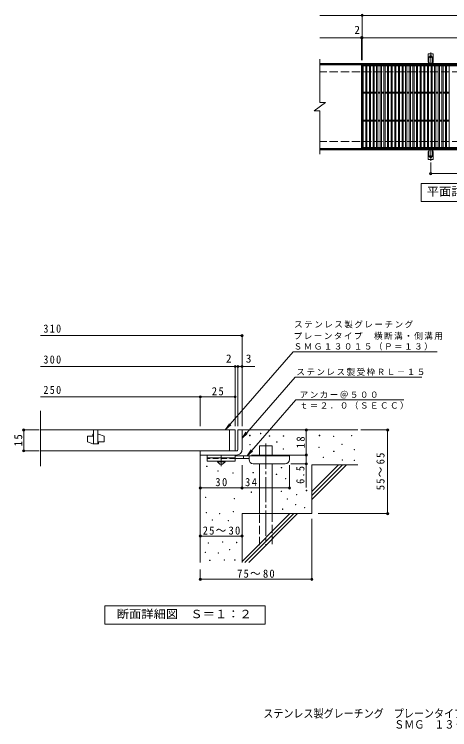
# Model space of a CAD drawing. Units: millimetres, scale not verified, with parts at other scales. Extents: x -1744 to 1629, y -1367 to 1226.
# Drawn here: x -1744 to -182, y -1367 to 1196 of the extents above; entities that cross this region are included whole.
import ezdxf
from ezdxf.enums import TextEntityAlignment as Align

# ---------------------------------------------------------------- set-up
doc = ezdxf.new("R2010")
doc.units = ezdxf.units.MM
doc.header["$LTSCALE"] = 10
doc.header["$PDMODE"] = 32
doc.header["$PDSIZE"] = 8
for name, pattern in [('CHAIN1', [8, 5, -1, 1, -1]), ('CHAIN2', [12, 9, -1, 1, -1]), ('DASHED2', [3, 2, -1]), ('DASHED3', [4, 3, -1])]:
    doc.linetypes.add(name, pattern=pattern)
for name, color, linetype, lineweight in [('C-1', 2, 'Continuous', 9), ('C-2', 3, 'Continuous', 9), ('C-4', 7, 'Continuous', 9), ('C-5', 7, 'Continuous', 9), ('C-A', 3, 'Continuous', 9), ('D-0', 7, 'Continuous', 9), ('D-1', 2, 'Continuous', 9), ('D-2', 3, 'Continuous', 9), ('D-4', 7, 'Continuous', 9), ('D-5', 7, 'Continuous', 9), ('D-6', 6, 'Continuous', 9), ('D-9', 4, 'Continuous', 9)]:
    doc.layers.add(name, color=color, linetype=linetype, lineweight=lineweight)
doc.layers.add('F-5_F-5ﾚｲﾔ', color=2, linetype='Continuous')
doc.styles.add('ＭＳ ゴシック', font='')
doc.styles.get('ＭＳ ゴシック').set_extended_font_data('MS Gothic')

msp = doc.modelspace()

# ---------------------------------------------------------------- linework, layer by layer
at = {"layer": 'C-1'}
for p, q in [((656.57, 1019.98), (-648.43, 1019.98)), ((656.57, 1016.98), (-648.43, 1016.98)), ((656.57, 712.98), (-648.43, 712.98)), ((656.57, 709.98), (-648.43, 709.98))]:
    msp.add_line(p, q, dxfattribs=at)
at = {"layer": 'C-1', "linetype": 'DASHED3'}
for p, q in [((656.57, 989.98), (-648.43, 989.98)), ((656.57, 739.98), (-648.43, 739.98))]:
    msp.add_line(p, q, dxfattribs=at)
at = {"layer": 'C-2'}
for p, q in [((-648.43, 1034.98), (-648.43, 879.98)), ((-498.43, 1014.98), (-648.43, 1014.98)), ((-498.43, 1014.98), (-498.43, 714.98)), ((-496.43, 1010.98), (495.57, 1010.98)), ((-492.43, 718.98), (-492.43, 1010.98)), ((-483.43, 718.98), (-483.43, 1010.98)), ((-479.43, 718.98), (-479.43, 1010.98)), ((-470.43, 718.98), (-470.43, 1010.98)), ((-466.43, 718.98), (-466.43, 1010.98)), ((-457.43, 718.98), (-457.43, 1010.98)), ((-453.43, 718.98), (-453.43, 1010.98)), ((-444.43, 718.98), (-444.43, 1010.98)), ((-440.43, 718.98), (-440.43, 1010.98)), ((-431.43, 718.98), (-431.43, 1010.98)), ((-427.43, 718.98), (-427.43, 1010.98)), ((-418.43, 718.98), (-418.43, 1010.98)), ((-414.43, 718.98), (-414.43, 1010.98)), ((-405.43, 718.98), (-405.43, 1010.98)), ((-401.43, 718.98), (-401.43, 1010.98)), ((-392.43, 718.98), (-392.43, 1010.98)), ((-388.43, 718.98), (-388.43, 1010.98)), ((-379.43, 718.98), (-379.43, 1010.98)), ((-375.43, 718.98), (-375.43, 1010.98)), ((-366.43, 718.98), (-366.43, 1010.98)), ((-362.43, 718.98), (-362.43, 1010.98)), ((-353.43, 718.98), (-353.43, 1010.98)), ((-349.43, 718.98), (-349.43, 1010.98)), ((-340.43, 718.98), (-340.43, 1010.98)), ((-336.43, 718.98), (-336.43, 1010.98)), ((-327.43, 718.98), (-327.43, 1010.98)), ((-323.43, 718.98), (-323.43, 1010.98)), ((-314.43, 718.98), (-314.43, 1010.98)), ((-310.43, 718.98), (-310.43, 1010.98)), ((-301.43, 718.98), (-301.43, 1010.98)), ((-297.43, 718.98), (-297.43, 1010.98)), ((-288.43, 718.98), (-288.43, 1010.98)), ((-284.43, 718.98), (-284.43, 1010.98)), ((-275.43, 718.98), (-275.43, 1010.98)), ((-271.43, 718.98), (-271.43, 1010.98)), ((-262.43, 718.98), (-262.43, 1010.98)), ((-258.43, 718.98), (-258.43, 1010.98)), ((-249.43, 718.98), (-249.43, 1010.98)), ((-245.43, 718.98), (-245.43, 1010.98)), ((-236.43, 718.98), (-236.43, 1010.98)), ((-232.43, 718.98), (-232.43, 1010.98)), ((-223.43, 718.98), (-223.43, 1010.98)), ((-219.43, 718.98), (-219.43, 1010.98)), ((-210.43, 718.98), (-210.43, 1010.98)), ((-206.43, 718.98), (-206.43, 1010.98)), ((-197.43, 718.98), (-197.43, 1010.98)), ((-193.43, 718.98), (-193.43, 1010.98)), ((-184.43, 718.98), (-184.43, 1010.98)), ((-492.43, 916.48), (-483.43, 916.48)), ((-492.43, 913.48), (-483.43, 913.48)), ((-479.43, 916.48), (-470.43, 916.48)), ((-479.43, 913.48), (-470.43, 913.48)), ((-466.43, 916.48), (-457.43, 916.48)), ((-466.43, 913.48), (-457.43, 913.48)), ((-453.43, 916.48), (-444.43, 916.48)), ((-453.43, 913.48), (-444.43, 913.48)), ((-440.43, 916.48), (-431.43, 916.48)), ((-440.43, 913.48), (-431.43, 913.48)), ((-427.43, 916.48), (-418.43, 916.48)), ((-427.43, 913.48), (-418.43, 913.48)), ((-414.43, 916.48), (-405.43, 916.48)), ((-414.43, 913.48), (-405.43, 913.48)), ((-401.43, 916.48), (-392.43, 916.48)), ((-401.43, 913.48), (-392.43, 913.48)), ((-388.43, 916.48), (-379.43, 916.48)), ((-388.43, 913.48), (-379.43, 913.48)), ((-375.43, 916.48), (-366.43, 916.48)), ((-375.43, 913.48), (-366.43, 913.48)), ((-362.43, 916.48), (-353.43, 916.48)), ((-362.43, 913.48), (-353.43, 913.48)), ((-349.43, 916.48), (-340.43, 916.48)), ((-349.43, 913.48), (-340.43, 913.48)), ((-336.43, 916.48), (-327.43, 916.48)), ((-336.43, 913.48), (-327.43, 913.48)), ((-323.43, 916.48), (-314.43, 916.48)), ((-323.43, 913.48), (-314.43, 913.48)), ((-310.43, 916.48), (-301.43, 916.48)), ((-310.43, 913.48), (-301.43, 913.48)), ((-297.43, 916.48), (-288.43, 916.48)), ((-297.43, 913.48), (-288.43, 913.48)), ((-284.43, 916.48), (-275.43, 916.48)), ((-284.43, 913.48), (-275.43, 913.48)), ((-271.43, 916.48), (-262.43, 916.48)), ((-271.43, 913.48), (-262.43, 913.48)), ((-258.43, 916.48), (-249.43, 916.48)), ((-258.43, 913.48), (-249.43, 913.48)), ((-245.43, 916.48), (-236.43, 916.48)), ((-245.43, 913.48), (-236.43, 913.48)), ((-232.43, 916.48), (-223.43, 916.48)), ((-232.43, 913.48), (-223.43, 913.48)), ((-219.43, 916.48), (-210.43, 916.48)), ((-219.43, 913.48), (-210.43, 913.48)), ((-206.43, 916.48), (-197.43, 916.48)), ((-206.43, 913.48), (-197.43, 913.48)), ((-193.43, 916.48), (-184.43, 916.48)), ((-193.43, 913.48), (-184.43, 913.48)), ((-668.43, 849.98), (-628.43, 879.98)), ((-648.43, 879.98), (-628.43, 879.98)), ((-668.43, 849.98), (-648.43, 849.98)), ((-648.43, 849.98), (-648.43, 694.98)), ((-492.43, 816.48), (-483.43, 816.48)), ((-492.43, 813.48), (-483.43, 813.48)), ((-479.43, 816.48), (-470.43, 816.48)), ((-479.43, 813.48), (-470.43, 813.48)), ((-466.43, 816.48), (-457.43, 816.48)), ((-466.43, 813.48), (-457.43, 813.48)), ((-453.43, 816.48), (-444.43, 816.48)), ((-453.43, 813.48), (-444.43, 813.48)), ((-440.43, 816.48), (-431.43, 816.48)), ((-440.43, 813.48), (-431.43, 813.48)), ((-427.43, 816.48), (-418.43, 816.48)), ((-427.43, 813.48), (-418.43, 813.48)), ((-414.43, 816.48), (-405.43, 816.48)), ((-414.43, 813.48), (-405.43, 813.48)), ((-401.43, 816.48), (-392.43, 816.48)), ((-401.43, 813.48), (-392.43, 813.48)), ((-388.43, 816.48), (-379.43, 816.48)), ((-388.43, 813.48), (-379.43, 813.48)), ((-375.43, 816.48), (-366.43, 816.48)), ((-375.43, 813.48), (-366.43, 813.48)), ((-362.43, 816.48), (-353.43, 816.48)), ((-362.43, 813.48), (-353.43, 813.48)), ((-349.43, 816.48), (-340.43, 816.48)), ((-349.43, 813.48), (-340.43, 813.48)), ((-336.43, 816.48), (-327.43, 816.48)), ((-336.43, 813.48), (-327.43, 813.48)), ((-323.43, 816.48), (-314.43, 816.48)), ((-323.43, 813.48), (-314.43, 813.48)), ((-310.43, 816.48), (-301.43, 816.48)), ((-310.43, 813.48), (-301.43, 813.48)), ((-297.43, 816.48), (-288.43, 816.48)), ((-297.43, 813.48), (-288.43, 813.48)), ((-284.43, 816.48), (-275.43, 816.48)), ((-284.43, 813.48), (-275.43, 813.48)), ((-271.43, 816.48), (-262.43, 816.48)), ((-271.43, 813.48), (-262.43, 813.48)), ((-258.43, 816.48), (-249.43, 816.48)), ((-258.43, 813.48), (-249.43, 813.48)), ((-245.43, 816.48), (-236.43, 816.48)), ((-245.43, 813.48), (-236.43, 813.48)), ((-232.43, 816.48), (-223.43, 816.48)), ((-232.43, 813.48), (-223.43, 813.48)), ((-219.43, 816.48), (-210.43, 816.48)), ((-219.43, 813.48), (-210.43, 813.48)), ((-206.43, 816.48), (-197.43, 816.48)), ((-206.43, 813.48), (-197.43, 813.48)), ((-193.43, 816.48), (-184.43, 816.48)), ((-193.43, 813.48), (-184.43, 813.48)), ((495.57, 718.98), (-496.43, 718.98)), ((-498.43, 714.98), (-648.43, 714.98)), ((495.57, 714.98), (-496.43, 714.98))]:
    msp.add_line(p, q, dxfattribs=at)
msp.add_lwpolyline([(-496.43, 714.98), (-496.43, 1014.98), (495.57, 1014.98)], dxfattribs=at)
at = {"layer": 'C-4'}
for p, q in [((-648.43, 1191.98), (656.57, 1191.98)), ((-496.43, 1031.98), (-496.43, 1194.98)), ((-648.43, 1111.98), (656.57, 1111.98)), ((-498.43, 1031.98), (-498.43, 1114.98)), ((-250.43, 665.26), (-250.43, 621.98)), ((-250.43, 624.98), (249.57, 624.98))]:
    msp.add_line(p, q, dxfattribs=at)
for p in [(-496.43, 1191.98), (-498.43, 1111.98), (-496.43, 1111.98), (-250.43, 624.98)]:
    msp.add_point(p, dxfattribs=at)
at = {"layer": 'C-5'}
msp.add_lwpolyline([(-284.43, 524.98), (-284.43, 589.98), (290.57, 589.98), (290.57, 524.98)], close=True, dxfattribs=at)
at = {"layer": 'C-A'}
for p, q in [((-259.18, 1024.98), (-259.18, 1053.98)), ((-241.68, 1053.98), (-259.18, 1053.98)), ((-241.68, 1024.98), (-241.68, 1053.98)), ((-259.18, 1024.98), (-257.93, 1024.98)), ((-258.43, 1020.98), (-257.93, 1020.98)), ((-241.68, 1024.98), (-242.93, 1024.98)), ((-242.93, 1020.98), (-242.42, 1020.98)), ((-259.18, 704.98), (-257.93, 704.98)), ((-259.18, 704.98), (-259.18, 675.98)), ((-258.43, 708.98), (-257.93, 708.98)), ((-242.93, 708.98), (-242.42, 708.98)), ((-241.68, 704.98), (-242.93, 704.98)), ((-241.68, 704.98), (-241.68, 675.98)), ((-241.68, 675.98), (-259.18, 675.98))]:
    msp.add_line(p, q, dxfattribs=at)
at = {"layer": 'C-A', "linetype": 'DASHED2'}
for p, q in [((-257.18, 1024.83), (-257.18, 1053.98)), ((-243.68, 1024.83), (-243.68, 1053.98)), ((-257.18, 705.12), (-257.18, 675.98)), ((-243.68, 705.12), (-243.68, 675.98))]:
    msp.add_line(p, q, dxfattribs=at)
at = {"layer": 'C-A', "color": 7, "linetype": 'CHAIN2'}
for p, q in [((-250.43, 1011.51), (-250.43, 1058.91)), ((-256.2, 1043.98), (-244.65, 1043.98)), ((-250.43, 718.44), (-250.43, 671.04)), ((-256.2, 685.98), (-244.65, 685.98))]:
    msp.add_line(p, q, dxfattribs=at)
at = {"layer": 'C-A'}
for centre in [(-250.43, 1043.98), (-250.43, 685.98)]:
    msp.add_circle(centre, 4.25, dxfattribs=at)
for centre, start, end in [((-258.43, 1018.98), 90.27596, 150.00047), ((-257.93, 1022.98), 270, 90), ((-242.93, 1022.98), 90, 269.8667), ((-242.43, 1018.98), 29.99927, 89.75836), ((-258.43, 710.98), 209.99951, 269.72403), ((-257.93, 706.98), 270, 90), ((-242.93, 706.98), 90.13329, 270), ((-242.43, 710.98), 270.24162, 330.00072)]:
    msp.add_arc(centre, 2, start, end, dxfattribs=at)
at = {"layer": 'D-0'}
for points in [[(-861.5, -306.84), (-861.5, -305.34), (-860.01, -305.34), (-860.01, -306.84)], [(-899.89, -314.08), (-899.89, -312.58), (-898.39, -312.58), (-898.39, -314.08)], [(-829.37, -315.43), (-829.37, -313.93), (-827.87, -313.93), (-827.87, -315.43)], [(-779.43, -316.11), (-779.43, -314.61), (-777.93, -314.61), (-777.93, -316.11)], [(-650.17, -314.08), (-650.17, -312.58), (-648.67, -312.58), (-648.67, -314.08)], [(-599.42, -316.78), (-599.42, -315.28), (-597.92, -315.28), (-597.92, -316.78)], [(-534.45, -314.75), (-534.45, -313.25), (-532.95, -313.25), (-532.95, -314.75)], [(-899.73, -346.75), (-899.73, -345.25), (-898.23, -345.25), (-898.23, -346.75)], [(-803.12, -337.09), (-803.12, -335.59), (-801.62, -335.59), (-801.62, -337.09)], [(-651.53, -356.04), (-651.53, -354.54), (-650.03, -354.54), (-650.03, -356.04)], [(-569.22, -345.5), (-569.22, -344), (-567.72, -344), (-567.72, -345.5)], [(-779.49, -362.03), (-779.49, -360.53), (-777.99, -360.53), (-777.99, -362.03)], [(-598.74, -370.92), (-598.74, -369.42), (-597.24, -369.42), (-597.24, -370.92)], [(-525.67, -364.68), (-525.67, -363.18), (-524.17, -363.18), (-524.17, -364.68)], [(-636.57, -392.34), (-636.57, -390.84), (-635.07, -390.84), (-635.07, -392.34)], [(-567.94, -401.68), (-567.94, -400.18), (-566.44, -400.18), (-566.44, -401.68)], [(-525.02, -403.17), (-525.02, -401.67), (-523.52, -401.67), (-523.52, -403.17)], [(-1054.23, -424.68), (-1054.23, -423.18), (-1052.73, -423.18), (-1052.73, -424.68)], [(-786.5, -429.67), (-786.5, -428.17), (-785, -428.17), (-785, -429.67)], [(-1013.88, -441.05), (-1013.88, -439.55), (-1012.38, -439.55), (-1012.38, -441.05)], [(-960.59, -448.28), (-960.59, -446.78), (-959.09, -446.78), (-959.09, -448.28)], [(-887.99, -447.11), (-887.99, -445.61), (-886.49, -445.61), (-886.49, -447.11)], [(-804.52, -453.24), (-804.52, -451.74), (-803.02, -451.74), (-803.02, -453.24)], [(-771.81, -469.02), (-771.81, -467.52), (-770.31, -467.52), (-770.31, -469.02)], [(-787.29, -513.76), (-787.29, -512.26), (-785.79, -512.26), (-785.79, -513.76)], [(-696.91, -511.18), (-696.91, -509.68), (-695.41, -509.68), (-695.41, -511.18)], [(-1058.17, -535.84), (-1058.17, -534.34), (-1056.67, -534.34), (-1056.67, -535.84)], [(-894.24, -516.89), (-894.24, -515.39), (-892.73, -515.39), (-892.73, -516.89)], [(-732.15, -526.15), (-732.15, -524.64), (-730.65, -524.64), (-730.65, -526.15)], [(-955.89, -539.99), (-955.89, -538.49), (-954.39, -538.49), (-954.39, -539.99)], [(-765.32, -541.84), (-765.32, -540.34), (-763.82, -540.34), (-763.82, -541.84)], [(-735.53, -562.01), (-735.53, -560.51), (-734.03, -560.51), (-734.03, -562.01)], [(-1055.76, -590.27), (-1055.76, -588.77), (-1054.26, -588.77), (-1054.26, -590.27)], [(-959.45, -586.72), (-959.45, -585.22), (-957.95, -585.22), (-957.95, -586.72)], [(-782.32, -578.05), (-782.32, -576.55), (-780.82, -576.55), (-780.82, -578.05)], [(-703.68, -572.76), (-703.68, -571.26), (-702.18, -571.26), (-702.18, -572.76)], [(-1008.23, -594.16), (-1008.23, -592.66), (-1006.73, -592.66), (-1006.73, -594.16)], [(-1034.32, -616.85), (-1034.32, -615.35), (-1032.82, -615.35), (-1032.82, -616.85)], [(-977.3, -619.42), (-977.3, -617.92), (-975.8, -617.92), (-975.8, -619.42)], [(-1049.28, -699.25), (-1049.28, -697.75), (-1047.78, -697.75), (-1047.78, -699.25)], [(-997.51, -695.44), (-997.51, -693.94), (-996.01, -693.94), (-996.01, -695.44)], [(-947.64, -697.34), (-947.64, -695.84), (-946.14, -695.84), (-946.14, -697.34)], [(-1059.94, -732.75), (-1059.94, -731.24), (-1058.44, -731.24), (-1058.44, -732.75)], [(-1012.74, -735.03), (-1012.74, -733.53), (-1011.24, -733.53), (-1011.24, -735.03)], [(-972.39, -723.23), (-972.39, -721.73), (-970.89, -721.73), (-970.89, -723.23)], [(-1043.57, -761.3), (-1043.57, -759.8), (-1042.07, -759.8), (-1042.07, -761.3)], [(-991.8, -759.77), (-991.8, -758.27), (-990.3, -758.27), (-990.3, -759.77)], [(-953.74, -759.77), (-953.74, -758.27), (-952.24, -758.27), (-952.24, -759.77)]]:
    msp.add_lwpolyline(points, close=True, dxfattribs=at)
at = {"layer": 'D-1'}
for p, q in [((-942.02, -293.13), (-927.02, -293.13)), ((-942.02, -363.13), (-942.02, -293.13)), ((-927.02, -293.13), (-927.02, -363.13)), ((-1077.03, -368.13), (-947.02, -368.13)), ((-947.02, -383.13), (-1077.03, -383.13)), ((-1077.02, -383.13), (-1077.02, -368.13))]:
    msp.add_line(p, q, dxfattribs=at)
for radius, start, end in [(5, 270.02448, 0.01074), (20, 270, 0.00024), (5, 270, 0.0002)]:
    msp.add_arc((-947.02, -363.13), radius, start, end, dxfattribs=at)
at = {"layer": 'D-2'}
for p, q in [((-1649.69, -423.37), (-1649.69, -224.43)), ((-1649.69, -293.13), (-952.02, -293.13)), ((-1459.52, -293.13), (-1459.52, -343.13)), ((-1444.52, -293.13), (-1444.52, -343.13)), ((-972.02, -368.13), (-972.02, -293.13)), ((-952.02, -293.13), (-952.02, -368.13)), ((-1482.02, -315.63), (-1482.02, -335.63)), ((-1462.02, -315.63), (-1482.02, -315.63)), ((-1462.02, -315.63), (-1462.02, -308.13)), ((-1462.02, -308.13), (-1459.52, -308.13)), ((-1444.52, -308.13), (-1442.02, -308.13)), ((-1422.02, -315.63), (-1442.02, -308.13)), ((-1422.02, -335.63), (-1422.02, -315.63)), ((-1482.02, -335.63), (-1462.02, -343.13)), ((-1442.02, -343.13), (-1462.02, -343.13)), ((-1442.02, -335.63), (-1422.02, -335.63)), ((-1442.02, -335.63), (-1442.02, -343.13)), ((-1649.69, -368.13), (-952.02, -368.13))]:
    msp.add_line(p, q, dxfattribs=at)
at = {"layer": 'D-4'}
for p, q in [((-1649.69, 44.74), (-927.02, 44.74)), ((-927.02, -280.17), (-927.02, 47.74)), ((-1649.69, -65.96), (-881.33, -65.96)), ((-952.02, -280.17), (-952.02, -62.96)), ((-942.02, -280.17), (-942.02, -62.96)), ((-1077.02, -280.17), (-1077.02, -171.71)), ((-1655.04, -293.13), (-1713.09, -293.13)), ((-1710.09, -368.13), (-1710.09, -293.13)), ((-697.06, -293.13), (-697.06, -383.13)), ((-500.99, -293.13), (-402.33, -293.13)), ((-405.33, -593.13), (-405.33, -293.13)), ((-1655.04, -368.13), (-1713.09, -368.13)), ((-893.02, -383.13), (-694.06, -383.13)), ((-697.06, -383.13), (-697.06, -499.88)), ((-927.02, -504.23), (-927.02, -419.63)), ((-757.02, -504.23), (-757.02, -419.63)), ((-694.06, -414.63), (-752.02, -414.63)), ((-677.02, -612.27), (-677.02, -831.21)), ((-654.78, -593.13), (-402.33, -593.13)), ((-1077.02, -673.75), (-927.02, -673.75)), ((-1077.02, -793.13), (-1077.02, -831.21)), ((-1077.02, -828.21), (-677.02, -828.21))]:
    msp.add_line(p, q, dxfattribs=at)
for points in [[(-1649.69, -174.71), (-1077.02, -174.71), (-952.02, -174.71)], [(-1077.02, -501.23), (-927.02, -501.23), (-757.02, -501.23)]]:
    msp.add_lwpolyline(points, dxfattribs=at)
for p in [(-927.02, 44.74), (-952.02, -65.96), (-942.02, -65.96), (-927.02, -65.96), (-1077.02, -174.71), (-952.02, -174.71), (-1710.09, -293.13), (-697.06, -293.13), (-405.33, -293.13), (-1710.09, -368.13), (-697.06, -383.13), (-697.06, -414.63), (-1077.02, -501.23), (-927.02, -501.23), (-757.02, -501.23), (-405.33, -593.13), (-1077.02, -673.75), (-927.02, -673.75), (-1077.02, -828.21), (-677.02, -828.21)]:
    msp.add_point(p, dxfattribs=at)
at = {"layer": 'D-5'}
for p, q in [((-743.76, -13.38), (-986.25, -292)), ((-743.76, -13.38), (-226.91, -13.38)), ((-736.93, -103.89), (-927.02, -322.29)), ((-736.93, -103.89), (-282.33, -103.89)), ((-734.35, -185.08), (-908.9, -385.63)), ((-734.35, -185.08), (-346.84, -185.08)), ((-986.25, -292), (-972.44, -271.16)), ((-986.25, -292), (-967.52, -275.44)), ((-927.02, -322.29), (-913.21, -301.45)), ((-927.02, -322.29), (-908.29, -305.74)), ((-908.9, -385.63), (-895.09, -364.79)), ((-908.9, -385.63), (-890.17, -369.07))]:
    msp.add_line(p, q, dxfattribs=at)
msp.add_lwpolyline([(-1419.01, -989.07), (-1419.01, -924.07), (-844.01, -924.07), (-844.01, -989.07)], close=True, dxfattribs=at)
at = {"layer": 'D-6'}
for p, q in [((-927.02, -293.13), (-512.02, -293.13)), ((-864.73, -350.63), (-819.73, -350.63)), ((-864.73, -385.63), (-864.73, -350.63)), ((-819.73, -385.63), (-819.73, -350.63)), ((-1077.02, -383.13), (-1077.02, -768.13)), ((-864.73, -593.13), (-864.73, -414.63)), ((-819.73, -593.13), (-819.73, -414.63)), ((-677.02, -418.13), (-512.02, -418.13)), ((-677.02, -418.13), (-677.02, -593.13)), ((-677.02, -514.14), (-581.01, -418.13)), ((-677.02, -528.28), (-566.87, -418.13)), ((-677.02, -542.42), (-552.73, -418.13)), ((-927.02, -593.13), (-927.02, -768.13)), ((-927.02, -593.13), (-677.02, -593.13)), ((-927.02, -764.14), (-756.01, -593.13)), ((-916.87, -768.13), (-741.87, -593.13)), ((-902.73, -768.13), (-727.73, -593.13))]:
    msp.add_line(p, q, dxfattribs=at)
at = {"layer": 'D-6', "linetype": 'CHAIN2'}
msp.add_line((-842.23, -342.16), (-842.23, -706.46), dxfattribs=at)
at = {"layer": 'D-6', "linetype": 'DASHED3'}
for p, q in [((-864.73, -706.46), (-864.73, -593.13)), ((-819.73, -593.13), (-819.73, -706.46))]:
    msp.add_line(p, q, dxfattribs=at)
at = {"layer": 'D-9', "color": 3}
for p, q in [((-1052.02, -383.13), (-1052.02, -405.63)), ((-952.02, -383.13), (-1052.02, -383.13)), ((-952.02, -383.13), (-952.02, -405.63)), ((-952.02, -393.13), (-1052.02, -393.13)), ((-952.02, -405.63), (-1052.02, -405.63))]:
    msp.add_line(p, q, dxfattribs=at)
at = {"layer": 'D-9', "linetype": 'CHAIN1'}
msp.add_line((-1002.02, -423.37), (-1002.02, -383.13), dxfattribs=at)
at = {"layer": 'D-9', "color": 3, "linetype": 'DASHED2'}
msp.add_line((-952.02, -395.63), (-1052.02, -395.63), dxfattribs=at)
at = {"layer": 'D-9', "color": 2}
for p, q in [((-1015.77, -408.13), (-1015.77, -405.63)), ((-1015.77, -408.13), (-1007.02, -415.63)), ((-1015.77, -408.13), (-988.27, -408.13)), ((-997.02, -415.63), (-988.27, -408.13)), ((-988.27, -408.13), (-988.27, -405.63)), ((-1007.02, -415.63), (-997.02, -415.63))]:
    msp.add_line(p, q, dxfattribs=at)
at = {"layer": 'D-9'}
for p, q in [((-757.02, -385.63), (-952.02, -385.63)), ((-901.99, -395.63), (-952.02, -395.63)), ((-922.02, -395.63), (-922.02, -385.63)), ((-902.02, -399.63), (-902.02, -385.63)), ((-757.02, -399.63), (-757.02, -385.63)), ((-887.02, -414.63), (-772.02, -414.63))]:
    msp.add_line(p, q, dxfattribs=at)
for centre, start, end in [((-887.02, -399.63), 180, 270), ((-772.02, -399.63), 270, 0)]:
    msp.add_arc(centre, 15, start, end, dxfattribs=at)

# ---------------------------------------------------------------- texts
at = {"layer": 'C-4', "color": 2, "style": 'ＭＳ ゴシック'}
msp.add_text('2', height=29.33, dxfattribs=at).set_placement((-524.39, 1116.98), align=Align.BOTTOM_LEFT)
at = {"layer": 'C-5', "color": 2, "style": 'ＭＳ ゴシック', "width": 1.1}
msp.add_text('平面詳細図\u3000Ｓ＝１：１０', height=29.33, dxfattribs=at).set_placement((-264.43, 537.48), align=Align.BOTTOM_LEFT)
at = {"layer": 'D-4', "color": 2, "style": 'ＭＳ ゴシック'}
for s, p in [('2', (-984.96, -60.96)), ('3', (-913.72, -60.96))]:
    msp.add_text(s, height=29.33, dxfattribs=at).set_placement(p, align=Align.BOTTOM_LEFT)
at = {"layer": 'D-4', "color": 2, "char_height": 29.33, "attachment_point": 7, "style": 'ＭＳ ゴシック'}
for s, insert in [('\\T1.27;\\W0.95;25', (-1035.77, -169.71)), ('\\T1.27;\\W0.95;30', (-1023.27, -495.23)), ('\\T1.27;\\W0.95;34', (-916.65, -495.23)), ('\\T1.22;\\W0.95;25～30', (-1068.27, -668.75)), ('\\T1.22;\\W0.95;75～80', (-944.89, -823.21))]:
    msp.add_mtext(s, dxfattribs=dict(at, insert=insert))
at = {"layer": 'D-4', "color": 2, "char_height": 29.33, "attachment_point": 7, "rotation": 90, "style": 'ＭＳ ゴシック'}
for s, insert in [('\\T1.27;\\W0.95;15', (-1715.09, -351.88)), ('\\T1.27;\\W0.95;18', (-702.06, -359.38)), ('\\T1.22;\\W0.95;55～65', (-415.86, -509.38)), ('\\T1.27;\\W0.9;6.5', (-703.06, -486.32))]:
    msp.add_mtext(s, dxfattribs=dict(at, insert=insert))
at = {"layer": 'D-5', "color": 2, "style": 'ＭＳ ゴシック', "width": 1.1}
msp.add_text('断面詳細図\u3000Ｓ＝１：２', height=29.33, dxfattribs=at).set_placement((-1376.51, -976.57), align=Align.BOTTOM_LEFT)
at = {"layer": 'D-5', "color": 2, "char_height": 29.33, "attachment_point": 7, "style": 'ＭＳ ゴシック'}
for s, insert in [('\\T1.27;\\W0.9;310', (-1639.69, 54.74)), ('\\T1.27;\\W0.9;300', (-1639.69, -55.96)), ('\\T1.27;\\W0.9;250', (-1639.69, -164.71))]:
    msp.add_mtext(s, dxfattribs=dict(at, insert=insert))
at = {"layer": 'D-5', "char_height": 21.99, "attachment_point": 7, "style": 'ＭＳ ゴシック'}
for s, insert in [('\\T1.17;ステンレス製グレーチング', (-740.44, 71.29)), ('\\T1.17;プレーンタイプ\u3000横断溝・側溝用', (-742, 29.63)), ('\\T1.17;ＳＭＧ１３０１５（Ｐ＝１３）', (-742.21, -8.22)), ('\\T1.17;ステンレス製受枠ＲＬ－１５', (-732.54, -99.13)), ('\\T1.17;アンカー＠５００', (-720.71, -180.42)), ('\\T1.17;ｔ＝２．０（ＳＥＣＣ）', (-720.71, -219.74))]:
    msp.add_mtext(s, dxfattribs=dict(at, insert=insert))
at = {"layer": 'F-5_F-5ﾚｲﾔ', "style": 'ＭＳ ゴシック', "width": 0.9}
for s, p in [('ステンレス製グレーチング\u3000プレーンタイプ\u3000横断溝・側溝用', (-851, -1333.11)), ('ＳＭＧ\u3000１３０１５（Ｐ＝１３）＋ＲＬ－１５', (-381.41, -1372.33))]:
    msp.add_text(s, height=29.33, dxfattribs=at).set_placement(p, align=Align.BOTTOM_LEFT)

doc.saveas('drawing.dxf')
